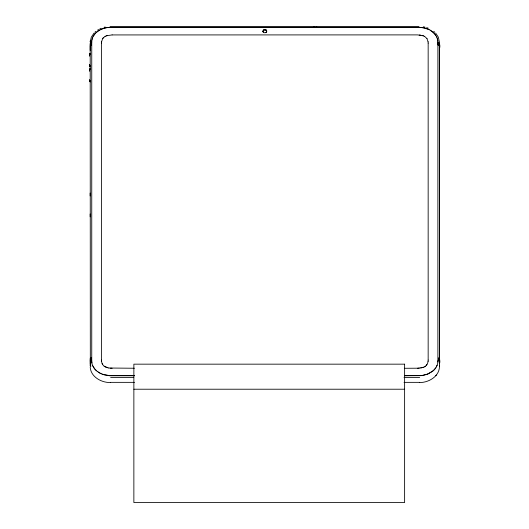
<?xml version="1.0" encoding="UTF-8"?>
<svg xmlns="http://www.w3.org/2000/svg" width="529" height="529" viewBox="0 0 529 529"><rect width="100%" height="100%" fill="white"/><g stroke="black" fill="none" stroke-linecap="round" stroke-linejoin="round"><path stroke-width="0.79" d="M89.692 81.638L89.692 81.466M89.692 66.33L89.692 66.819M90.188 216.85L90.161 213.967M90.161 195.942L90.161 193.065M90.188 82.008L90.188 80.52M90.188 69.372L90.188 68.519M90.188 66.879L90.188 65.391M90.188 54.242L90.188 53.389M90.472 45.699C89.513 44.152 91.993 41.46 90.188 43.318L90.195 50.427M90.472 45.573L91.213 45.117L91.213 42.67M90.472 360.93L91.213 360.474L91.213 358.021L90.195 358.589L90.208 365.883A0.807 0.516 -0.1 0 0 90.823 366.332M316.64 26.45L316.64 27.105L313.71 27.105L313.71 26.761M316.64 27.105L316.64 26.761M428.159 360.11L428.159 43.074M439.176 361.056C437.734 353.564 441.126 361.168 439.334 363.826M439.176 44.912C437.867 38.65 441.087 46.314 439.381 48.404M419.689 382.56C428.669 382.586 439.262 376.536 439.46 366.63L439.334 45.183A0.741 0.476 0 0 0 439.044 44.998L438.442 45.117L439.077 45.263M91.742 361.294L91.748 360.322M91.213 360.474L91.213 358.021M91.748 42.776L91.768 41.381M437.919 360.685L437.886 361.929A20.783 15.989 0 0 1 437.397 364.461L436.392 366.921M437.886 362.028L437.9 41.646M90.214 41.91L91.279 37.228L94.056 33.056M90.208 42.003L90.274 40.826M91.768 41.48L91.828 40.29M101.495 43.114L101.568 41.765M439.46 50.334L439.334 50.718M428.08 361.419L428.159 360.07M439.176 360.93L438.448 360.275M90.188 360.95L91.213 360.295M101.568 41.804L102.679 38.531L105.112 36.316M428.08 361.38L427.492 363.694L425.501 366.247M91.828 40.396L92.337 38.194M92.026 39.391L92.714 37.202M89.692 53.925L89.692 53.429M89.692 69.054L89.692 68.558M89.692 56.206L89.692 55.743M89.692 71.336L89.692 70.879M437.126 365.255L435.731 367.972M92.714 37.301L93.23 36.17M263.773 29.974C261.319 30.788 267.079 29.234 266.391 30.358M93.23 36.27L95.22 33.426M93.798 35.35C96.615 30.966 101.588 28.467 106.613 27.62M435.731 367.867L433.978 370.075M102.679 38.571L103.34 37.718M426.308 365.473L426.976 364.62M266.391 32.038C267.072 31.528 265.049 33.142 266.523 31.965A1.951 1.501 0 0 0 266.523 30.517M435.129 368.713L432.59 371.312M435.744 375.755L436.346 375.081M91.213 44.919L90.188 45.567L90.32 363.826A0.741 0.476 0 0 0 90.611 364.012L90.71 364.045M94.929 32.183L95.848 31.39M96.027 32.719C99.809 29.201 105.013 27.568 110.085 27.29L418.975 27.29L424.595 27.938L429.032 29.611M433.337 370.578L428.232 373.897L422.823 375.458M424.536 366.875L425.501 366.207M431.651 371.907L426.85 374.347L421.144 375.663L404.771 375.749M97.594 30.107L98.592 29.492M105.112 36.356L107.48 35.403M424.536 366.835L420.773 368.065M99.888 28.824L101.085 28.288M106.223 35.84L112.128 34.894M423.431 367.344L417.526 368.29M263.396 30.127L263.574 30.087A1.951 1.501 0 0 1 266.061 30.087L266.523 30.431M104.068 27.29L105.172 27.025M107.757 27.561L418.975 27.396L423.041 27.726L427.723 29.029M91.213 358.226L90.472 358.682L90.69 366.068M421.144 375.557L404.771 375.65M419.219 368.197L404.315 368.29M110.032 26.662L313.71 26.655M316.64 26.655L419.001 26.662M313.71 26.906L316.64 26.906M112.128 34.934L417.526 34.894L423.431 35.84M134.412 368.25L108.881 368.025M134.465 375.643L109.523 375.63L102.454 374.215M134.465 375.742L109.523 375.729L104.563 374.975L101.416 373.798M110.627 377.408L133.751 377.408M404.024 377.408L419.695 377.408M110.627 382.355L134.492 382.355M404.024 382.355L419.695 382.355M133.863 389.218L404.619 389.218M110.634 382.56C101.628 382.798 90.869 377.071 90.208 367.225M110.429 368.197L112.128 368.25M264.692 29.743L265.419 29.816M419.219 34.993L420.773 35.159M265.862 29.974L266.239 30.127M263.574 32.395L262.88 31.429L263.574 32.395A1.951 1.501 0 0 0 266.061 32.395M423.319 26.807L424.979 27.144M108.881 368.065L104.153 366.207M90.32 358.292L90.525 358.146M422.175 35.403L424.536 36.356M107.48 367.781C104.392 367.166 101.806 364.574 101.568 361.38M426.665 27.601L428.378 28.216M101.416 373.904L98.275 372.092M429.032 29.505L432.676 31.899L435.744 35.185M100.298 373.375L97.362 371.457M430.269 30.16L434.527 33.532L436.875 37.189M424.536 36.316L426.976 38.571M97.362 371.563L94.85 369.097L92.866 366.061M433.707 31.31L434.812 32.269M90.631 363.787L90.472 363.436M96.463 370.829L94.248 368.442L92.568 365.374M435.698 33.168L438.31 37.109L439.46 42.274M426.976 38.531L428.08 41.804M102.163 363.694L102.679 364.66M436.412 36.151L437.708 39.854M89.692 55.3L89.692 54.256L89.692 54.877M89.692 70.43L89.692 69.392L89.692 70.007M92.568 365.479L92.344 364.765A20.922 16.095 0 0 1 91.874 362.828L91.762 361.796M437.304 38.181L437.84 40.746M91.874 362.934L91.742 361.188M437.84 40.64L437.906 45.018M428.08 41.765L428.159 43.114M101.495 360.07L101.568 361.419M439.46 45.481L439.46 358.675M439.46 365.691L439.46 366.63M438.442 42.664L438.442 45.117M438.448 358.021L438.442 360.474M313.71 26.45L313.71 27.105M101.495 43.074L101.495 360.11M91.748 42.677L91.748 360.421M91.213 42.869L91.213 45.117M263.105 31.965A1.951 1.501 0 0 1 263.105 30.517M89.606 79.866L89.692 80.296L89.606 79.866M89.606 64.73L89.692 65.166L89.606 64.73M89.692 79.178L89.692 79.178M89.692 64.049L89.692 64.049M89.692 65.378L89.692 65.993L89.692 65.378M89.692 80.507L89.692 81.122L89.692 80.507M404.619 364.164L133.863 364.164L133.863 502.55L404.619 502.55L404.619 364.164"/></g></svg>
